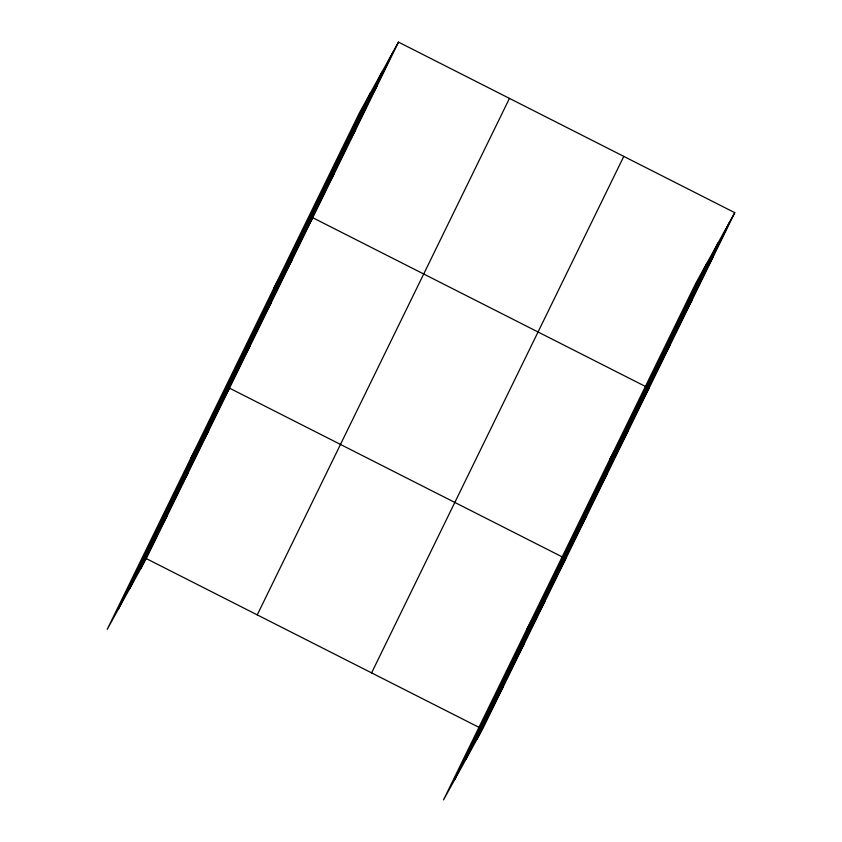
<?xml version="1.0" encoding="UTF-8"?>
<svg xmlns="http://www.w3.org/2000/svg" width="842" height="842" viewBox="0 0 842 842"><rect width="100%" height="100%" fill="white"/><g stroke="black" fill="none" stroke-linecap="round" stroke-linejoin="round"><path stroke-width="1.26" d="M118.301 609.282L370.501 92.788M129.7 588.632L381.9 72.138M140.772 568.582L392.972 52.088M398.487 42.1L359.439 112.828L107.239 629.321L146.287 558.593L398.487 42.1L734.761 212.679L482.561 729.172L443.513 799.9L695.713 283.407L734.761 212.679M257.252 614.881L509.452 98.388M371.585 672.884L623.796 156.38M454.585 779.85L706.785 263.357M465.984 759.2L718.184 242.707M477.046 739.16L729.246 222.667M371.532 95.988L377.048 86M350.093 139.888L355.608 129.9M328.654 183.798L334.169 173.81M273.692 288.438L312.74 217.71L649.014 388.278L609.966 459.016M286.417 270.303L291.932 260.315M265.609 312.919L271.124 302.931M244.801 355.524L250.316 345.536M190.46 458.879L229.508 388.151L562.319 556.962M203.185 440.745L208.7 430.767M182.377 483.361L187.892 473.372M161.58 525.976L167.084 515.988M707.817 266.567L713.321 256.578M686.377 310.466L691.892 300.478M664.938 354.366L670.453 344.378M622.691 440.882L628.206 430.893M601.883 483.497L607.398 473.509M581.085 526.103L586.59 516.114M526.745 629.458L565.792 558.73M539.469 611.324L544.984 601.335M518.661 653.939L524.177 643.951M497.854 696.544L503.369 686.556M146.287 558.593L479.098 727.414"/></g></svg>
